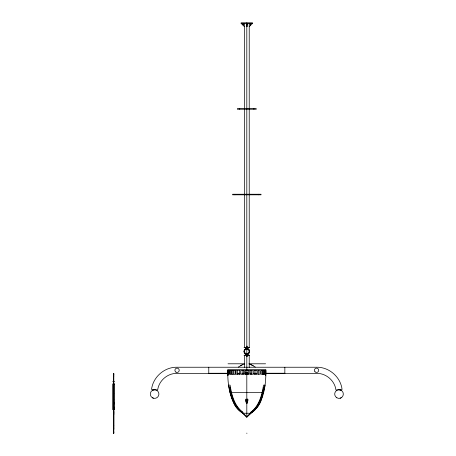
<?xml version="1.0" encoding="UTF-8"?>
<svg xmlns="http://www.w3.org/2000/svg" width="456" height="456" viewBox="0 0 456 456"><rect width="100%" height="100%" fill="white"/><g stroke="black" fill="none" stroke-linecap="round" stroke-linejoin="round"><path stroke-width="0.68" d="M113.812 431.809L113.812 433.2L113.43 433.2L113.43 428.452L113.812 428.452M113.43 403.264L113.43 404.05L113.812 404.05L113.812 403.195M113.43 401.2L113.43 373.663L113.812 373.663L113.812 402.944M113.624 431.809L113.624 433.2L113.624 406.763M113.624 429.244L113.624 411.472M113.624 410.85L113.624 410.178M113.624 409.648L113.624 401.2M113.624 399.735L113.624 399.336M113.624 374.558L113.624 373.663L113.624 404.808M113.812 429.244L113.812 411.472L113.43 411.472M113.812 411.312L113.812 410.178M113.812 409.425L113.812 402.072M113.812 374.558L113.812 373.663M208.774 373.236L208.774 367.245M246.81 399.969C245.071 396.777 245.619 402.893 246.867 403.56C247.756 402.426 248.816 396.817 246.81 399.775M246.81 370.449L246.81 369.799M246.81 367.257L246.81 417.029C252.413 411.979 259.122 407.573 261.351 399.775C265.113 390.171 266.07 379.734 265.825 369.497L227.789 369.497L227.8 375.396M265.711 375.202L265.825 370.3M284.846 367.337L284.846 373.333M265.648 375.202L265.671 373.099M243.213 24.943L243.287 24.476C245.02 25.924 242.102 22.133 243.162 24.937M263.528 392.359L264.383 387.013L263.728 387.013C261.961 396.372 259.065 407.077 250.612 412.566L250.612 412.304C259.162 406.148 261.938 394.981 263.534 385.115L265.056 385.115L264.246 389.002M262.234 396.201L260.952 399.775L257.868 405.914L254.209 410.48L250.612 413.13L254.459 410.48L258.102 405.914L261.174 399.775L263.317 392.359M244.473 350.806L244.718 350.225M249.232 352.83C251.142 349.786 246.063 346.856 244.387 350.031C242.472 353.075 247.551 356.005 249.232 352.83L249.221 350.026M249.996 24.139C251.074 27.029 250.281 21.86 250.669 24.812M244.832 350.071L245.1 349.723M228.359 375.202L227.789 375.202C228.017 384.721 229.556 394.389 233.723 403.024C236.128 409.454 242.392 412.389 246.81 417.04L250.355 413.239M243.076 413.239L246.81 417.04L250.543 413.239M242.951 24.812L243.624 24.139M249.221 26.659L252.516 23.37L252.516 22.8L241.104 22.8L241.104 23.37L244.393 26.659M245.602 349.336L245.402 347.626M248.212 353.371L248.514 353.138M238.328 367.074L242.66 364.595A108.75 30.404 -90 0 1 244.382 364.019L244.399 364.013A107.667 30.102 -90 0 1 244.724 363.945M240.352 365.769L242.66 364.595M153.49 398.23L152.446 397.797A4.315 4.315 0 0 1 152.446 390.319L154.607 389.743M247.431 353.765L247.534 354.13M340.13 398.23L341.168 397.797M245.602 353.52L245.1 353.138A2.417 2.417 0 0 1 246.183 349.096L247.431 349.096M227.789 375.202L227.949 373.099M241.104 23.37L252.516 23.37M246.81 24.139L247.283 24.139M246.81 24.812L247.283 24.812M237.302 108.665L256.318 108.665M237.302 109.235L256.318 109.235M232.543 194.245L261.071 194.245M234.008 194.53L235.912 194.53M257.708 194.53L259.606 194.53M232.543 194.815L261.071 194.815M246.525 346.64L247.095 346.64M246.525 347.221L247.095 347.221M244.011 347.626L249.603 347.626M246.525 348.538L247.095 348.538M246.525 354.323L247.095 354.323M244.011 355.235L249.603 355.235M246.525 355.64L247.095 355.64M246.525 356.221L247.095 356.221M228.011 363.791L244.718 363.791M248.896 363.791L265.603 363.791M227.84 370.449L227.84 374.251M231.255 370.449L230.058 370.449L230.058 374.251L231.255 374.251M233.381 370.449L231.648 370.449L231.648 374.251L233.381 374.251M239.696 370.449L236.094 370.449L236.094 374.251L239.696 374.251M243.538 370.449L240.568 370.449L240.568 374.251L243.538 374.251M250.076 370.449L253.046 370.449L253.046 374.251L250.076 374.251M253.924 370.449L257.526 370.449L257.526 374.251L253.924 374.251M258.301 370.449L259.96 370.449L259.96 374.251L258.301 374.251M262.365 370.449L264.725 370.449L264.725 374.251L262.365 374.251M265.78 370.449L265.78 374.251M208.774 373.27L227.789 373.247M237.302 373.247L239.964 373.259M242.056 373.247L244.074 373.259M250.23 373.259L251.564 373.247M253.65 373.259L256.318 373.247M265.825 373.247L284.846 373.236M227.789 373.35L177.139 373.361C167.665 373.082 158.825 380.629 157.662 390.04L151.546 389.441C152.977 377.044 164.496 366.96 176.979 367.24L316.635 367.24C329.124 366.96 340.638 377.044 342.068 389.441L335.952 390.04C334.795 380.629 325.954 373.082 316.481 373.361L265.825 373.35M237.302 373.344L239.337 373.356M242.056 373.344L243.413 373.356M250.207 373.356L251.564 373.344M253.599 373.356L256.318 373.344M227.789 373.407L228.359 373.407M228.148 374.251L228.513 374.251L228.513 370.449L228.148 370.449L228.074 374.724M227.789 374.724L228.359 374.724M265.54 374.724L265.825 374.724M113.43 375.185L113.812 375.185M265.489 375.202L265.825 375.202M113.43 376.536L113.812 376.536M112.672 381.501L114.576 381.501M230.086 392.359C232.241 400.14 235.359 409.14 243.002 413.13C234.207 407.784 230.958 396.669 229.237 387.013L229.892 387.013C231.659 396.372 234.549 407.077 243.002 412.566L243.002 412.304C234.452 406.148 231.682 394.981 230.08 385.115L228.564 385.115L230.086 392.359L263.699 392.359M113.43 393.682L113.812 393.682M113.43 399.336L113.812 399.336M113.43 403.771L113.812 403.771M113.43 404.74L113.812 404.74M113.812 407.818L113.43 407.818L113.43 413.239L113.812 413.261M113.43 411.682L113.812 411.682M113.43 411.905L113.812 411.905M113.43 412.15L113.812 412.15M113.43 412.406L113.812 412.406M113.43 412.68L113.812 412.68M113.43 412.965L113.812 412.965M243.008 413.239L250.606 413.239M113.43 413.563L113.812 413.563M113.43 413.877L113.812 413.877M113.43 414.19L113.812 414.19M113.43 414.51L113.812 414.51M113.43 425.568L113.812 425.568M113.43 429.37L113.812 429.37M246.616 433.2L246.998 433.2M339.013 389.743L341.168 390.319M249.221 364.013L249.238 364.019A108.75 30.404 90 0 1 250.948 364.595L255.292 367.074M250.954 364.595L253.268 365.769M248.018 349.336L248.206 347.626M243.265 413.239L246.81 417.04M244.832 352.79L245.1 353.138A2.417 2.417 0 0 0 249.141 352.055A2.417 2.417 0 0 0 246.183 349.096M244.473 352.055L244.718 352.636M250.418 24.943L250.333 24.476L250.401 24.943M264.115 370.449L264.115 374.251M263.557 370.449L263.557 374.251M262.685 370.449L262.685 374.251M258.655 194.245L258.655 194.815M258.535 370.449L258.535 374.251M255.958 370.449L255.958 374.251M254.129 370.449L254.129 374.251M253.901 108.665L253.901 109.235M251.484 370.449L251.484 374.251M250.236 370.449L250.236 374.251M249.221 23.37L249.221 347.626M249.221 355.235L249.221 367.627M248.212 353.845L248.206 355.235M248.132 370.449L248.132 374.251M247.534 348.732L247.534 349.136M247.283 23.37L247.283 26.659L246.331 26.659L246.331 23.37M247.095 346.161L247.095 349.017L246.525 349.017L246.525 346.161M247.095 356.7L247.095 353.845L246.525 353.845L246.525 356.7M246.81 22.8L246.81 367.627M246.086 348.732A2.793 2.793 0 0 0 244.832 353.406A2.793 2.793 0 0 0 249.512 352.152A2.793 2.793 0 0 0 246.086 348.732L246.086 349.136M245.482 370.449L245.482 374.251M245.402 353.371L245.413 355.235M244.393 23.37L244.393 347.626M244.393 355.235L244.393 367.627M243.379 370.449L243.379 374.251M242.136 370.449L242.136 374.251M239.713 108.665L239.713 109.235M239.491 370.449L239.491 374.251M237.656 370.449L237.656 374.251M235.085 370.449L235.085 374.251M234.96 194.245L234.96 194.815M232.794 370.449L232.794 374.251M230.93 370.449L230.93 374.251M113.812 406.763L113.812 433.2M113.43 373.663L113.43 375.847M113.43 400.733L113.43 409.425M113.43 410.178L113.43 429.244M113.43 429.683L113.43 433.2M247.306 374.587A0.952 0.952 0 0 0 247.027 372.848L246.588 372.848A0.952 0.952 0 0 0 246.308 374.587M245.431 373.407A1.425 1.425 0 0 1 248.184 373.407M152.446 397.797A4.315 4.315 0 0 0 158.922 394.058A4.315 4.315 0 0 0 152.446 390.319M247.762 400.072L247.631 401.126A6.891 3.922 -63.7 0 1 247.055 402.984L246.81 403.429L246.582 403.024A6.891 3.922 63.7 0 1 245.983 401.126L245.983 399.427L246.81 400.3L247.631 399.427L247.762 400.072M229.505 370.449L228.889 370.449L228.889 374.251L229.505 374.251L229.505 370.449M235.313 370.449L233.66 370.449L233.66 374.251L235.313 374.251L235.313 370.449M249.158 370.449L244.462 370.449L244.462 374.251L249.158 374.251L249.158 370.449M261.966 370.449L260.815 370.449L260.826 374.251L261.966 374.251L261.966 370.449M265.472 370.449L265.107 370.449L265.107 374.251L265.472 374.251L265.472 370.449M114.576 383.975L112.672 383.975L112.672 409.648L114.576 409.648L114.576 383.975M175.982 372.17A2.16 2.16 0 0 0 179.219 370.3A2.16 2.16 0 0 0 175.982 368.431A2.16 2.16 0 0 0 175.982 372.17M336.853 397.797A4.315 4.315 0 0 0 343.328 394.058A4.315 4.315 0 0 0 336.853 390.319A4.315 4.315 0 0 0 336.853 397.797M315.033 371.828A2.16 2.16 0 0 0 318.641 370.859A2.16 2.16 0 0 0 315.997 368.214A2.16 2.16 0 0 0 315.033 371.828"/></g></svg>
